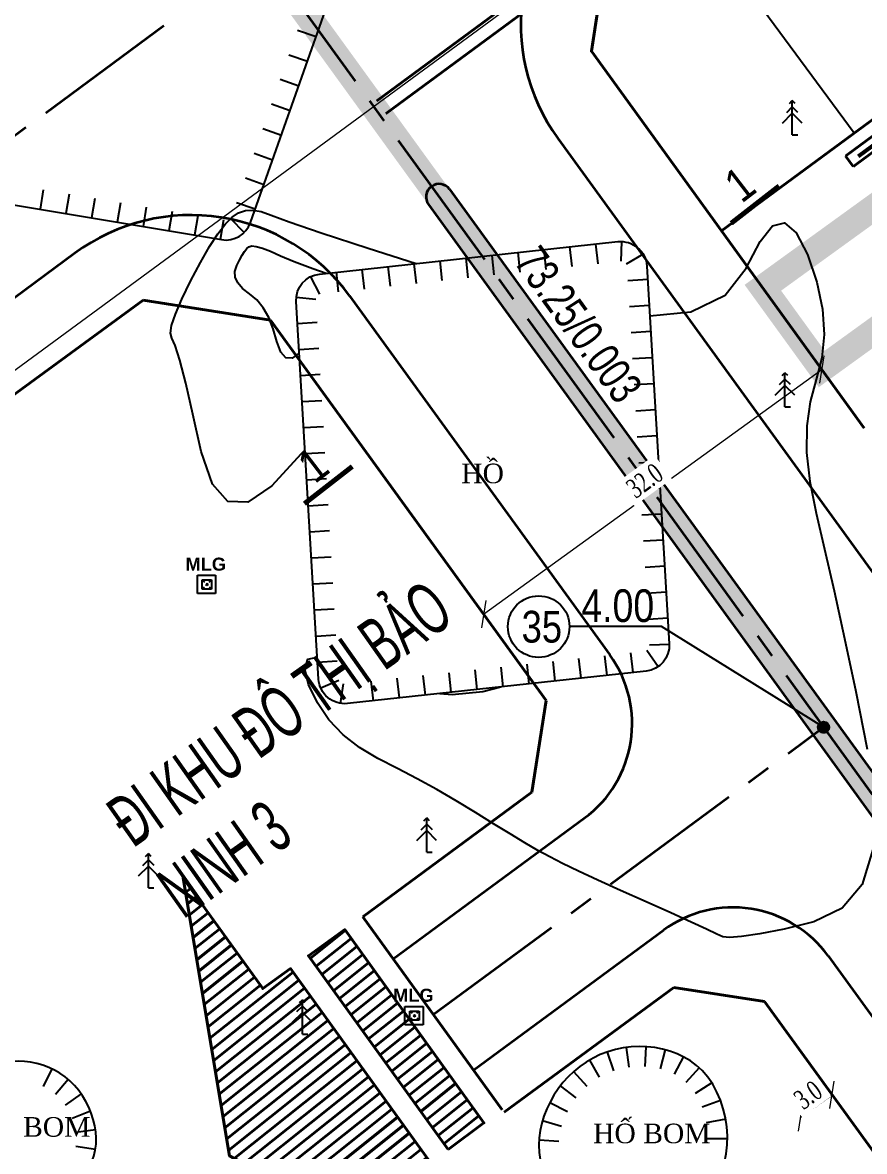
# Model space of a CAD drawing. Extents: x 22709 to 568895, y -41029 to 1932533.
# Drawn here: x 560714.5 to 560779, y 1930658.3 to 1930744.8 of the extents above; entities that cross this region are included whole.
import ezdxf

# ---------------------------------------------------------------- set-up
doc = ezdxf.new("R2010")
doc.units = ezdxf.units.MI
doc.header["$MEASUREMENT"] = 0
doc.header["$PDMODE"] = 1
for name, pattern in [('BORDER2', [0.875, 0.25, -0.125, 0.25, -0.125, 0, -0.125]), ('CENTER2', [1.125, 0.75, -0.125, 0.125, -0.125]), ('CONTINOUS', [0]), ('DASHED2', [0.375, 0.25, -0.125])]:
    doc.linetypes.add(name, pattern=pattern)
doc.layers.get('0').update_dxf_attribs({"color": 8, "linetype": 'CONTINUOUS'})
doc.layers.get('DEFPOINTS').update_dxf_attribs({"color": 8, "linetype": 'CONTINUOUS'})
for name, color, linetype, lineweight in [('1-chieu dai', 8, 'CONTINUOUS', 40), ('1-nghiktHC', 8, 'CONTINUOUS', 60), ('10-TIM', 8, 'CENTER2', 35), ('13-PLO', 8, 'CONTINUOUS', 35), ('170170170-MUI TEN', 8, 'CONTINOUS', 20), ('4-LE TRONG', 8, 'CONTINUOUS', 40), ('7-LE NGOAI', 8, 'CONTINUOUS', 35), ('7-TEXT', 8, 'CONTINUOUS', 0), ('84- CX DAI PHAN CACH', 8, 'CONTINUOUS', 50), ('D-S-DÂY ĐIỆN 1.5', 200, 'DASHED2', 40), ('EC04', 8, 'CONTINUOUS', 53), ('EC22', 8, 'CONTINUOUS', 13)]:
    doc.layers.add(name, color=color, linetype=linetype, lineweight=lineweight)
for name, color, linetype in [('1-chieurong', 8, 'CONTINUOUS'), ('1-cotTK', 8, 'CONTINUOUS'), ('1-RANH GIOI QH DX', 8, 'BORDER2'), ('1-toado', 8, 'CONTINUOUS'), ('CHU', 8, 'CONTINUOUS'), ('DIA VAT 500', 8, 'CONTINUOUS'), ('DIA VAT.MOI', 8, 'CONTINUOUS'), ('DM CON', 8, 'CONTINUOUS'), ('ho', 8, 'CONTINUOUS'), ('ho bom', 8, 'CONTINUOUS'), ('lang mo', 8, 'CONTINUOUS'), ('MATCAT', 8, 'CONTINUOUS'), ('PHI LAO', 8, 'CONTINUOUS')]:
    doc.layers.add(name, color=color, linetype=linetype)
doc.styles.add('Atext', font='VHELVEB_0.TTF')
doc.styles.add('Do doc', font='VHARIALN.TTF', dxfattribs={"width": 0.9, "oblique": 0.6})
doc.styles.add('HELV', font='VHHELS.TTF')
doc.styles.add('K1', font='VHARIALN.TTF', dxfattribs={"height": 250})
doc.styles.add('L1', font='vntimeh.shx', dxfattribs={"width": 0.7})
doc.styles.add('nha', font='VHARIALB.TTF', dxfattribs={"height": 1})
doc.styles.get("Standard").update_dxf_attribs({"font": 'vntimeh.shx'})
doc.linetypes.add('EN04M', pattern='A,4.505488999999998,-0.8899729999999998,2.289536999999999,[1,CHEO22.shx,S=0.8981279999999999,R=0,X=0,Y=0.012726],2.215951,-0.9474869999999999,["0.4KV",Standard,S=2,R=359.997854,X=0,Y=-0.8124119999999999],-8.615751,2.099565999999998,[1,CHEO22.shx,S=0.8981279999999999,R=0,X=0,Y=-0.055311],2.405923,-0.8899729999999998', length=24.85965)
doc.linetypes.add('EN22M', pattern='A,11.62018,-3.44714,5.8817,[1,CHEO22.shx,S=1.314667,R=179.926953,X=0,Y=-0.037745],6.161787,-1.831234,["22KV",Atext,S=2,R=359.924807,X=0,Y=-0.8493109999999999],-7.878594999999999,5.8817,[1,CHEO22.shx,S=1.314667,R=179.926953,X=0,Y=0.001213],6.161787,-3.44714', length=52.31126299999999)
doc.dimstyles.new('chieu rong', dxfattribs={"dimtxt": 1.5, "dimasz": 1.5, "dimexe": 1, "dimexo": 1, "dimgap": 0.3, "dimtad": 1, "dimdec": 1, "dimzin": 0, "dimdsep": 46, "dimtxsty": 'L1', "dimblk": 'OBLIQUE', "dimcen": 1, "dimclrd": 37, "dimclre": 37, "dimclrt": 7, "dimadec": 0, "dimazin": 0, "dimtfac": 1, "dimtdec": 1, "dimtofl": 0, "dimtmove": 2, "dimatfit": 3, "dimldrblk": 'ARCHTICK', "dimfxl": 1, "dimtfill": 1, "dimtolj": 1, "dimtzin": 0, "dimlwd": 5, "dimlwe": 5, "dimarcsym": 0})
pattern_1 = [(45, (0, 0), (-0.4419417382415922, 0.4419417382415923), [])]

# ---------------------------------------------------------------- blocks, each defined once
blk = doc.blocks.new('t')
at = {"layer": 'ho bom', "color": 250}
blk.add_line((0, 1.511998207308351), (0, 0), dxfattribs=at)
blk = doc.blocks.new('d')
at = {"layer": 'ho bom'}
blk.add_blockref('t', (0, -1.511998207308351), dxfattribs=at)
blk = doc.blocks.new('PL')
at = {"layer": 'PHI LAO', "color": 250, "linetype": 'Continuous'}
blk.add_line((569625.7270476056, 1929989.67176833), (569626.1474151057, 1929989.67176833), dxfattribs=at)
for points in [[(569625.5081871056, 1929992.07791383), (569625.7270476056, 1929992.29676833)], [(569625.9458991057, 1929992.07791383), (569625.7270476056, 1929992.29676833)], [(569625.7270476056, 1929989.67176833), (569625.7270476056, 1929992.29676833)], [(569624.9770476057, 1929990.57530983), (569625.7270476056, 1929991.32530533)], [(569625.3008496056, 1929991.38677683), (569625.7270476056, 1929991.81297483)], [(569626.1532366057, 1929991.38677683), (569625.7270476056, 1929991.81297483)], [(569626.4770476057, 1929990.57530983), (569625.7270476056, 1929991.32530533)]]:
    blk.add_lwpolyline(points, dxfattribs=at)
blk = doc.blocks.new('MUI TEN')
at = {"layer": '170170170-MUI TEN', "lineweight": 40}
h = blk.add_hatch(dxfattribs=at)
h.set_pattern_fill('ANSI31', color=256, scale=5, style=0)
h.set_pattern_definition(pattern_1)
h.paths.add_polyline_path([(563143.4710842487, 1934865.751921737), (563145.0593889274, 1934867.193586651), (563150.8260485828, 1934860.840367937), (563145.9128217334, 1934877.860983282), (563129.2010748747, 1934884.664938115), (563134.9677345305, 1934878.3117194), (563133.3794298519, 1934876.870054486)])
h = blk.add_hatch(dxfattribs=at)
h.set_pattern_fill('ANSI31', color=256, scale=5, style=0)
h.set_pattern_definition(pattern_1)
h.paths.add_polyline_path([(563130.291059643, 1934874.066817153), (563132.3499731153, 1934875.935642043), (563142.4416275125, 1934864.817509293), (563140.3827140399, 1934862.948684404)])
at = {"layer": '4-LE TRONG'}
blk.add_line((563129.2720762594, 1934873.121465533), (563139.3532573039, 1934862.01427196), dxfattribs=at)
at = {"layer": '4-LE TRONG', "flags": 128}
for points in [[(563129.2016664098, 1934884.664449288), (563145.9150787604, 1934877.860848941), (563150.825999745, 1934860.840558785), (563145.062276139, 1934867.191631012), (563143.4705622623, 1934865.750327874), (563133.3720304295, 1934876.876291363), (563134.9677811464, 1934878.313494015), (563129.2016664098, 1934884.664449288)], [(563132.3485286928, 1934875.954481086), (563130.3016197166, 1934874.055906255), (563140.3780772131, 1934862.944425466), (563142.4504020241, 1934864.823715299), (563132.3485286928, 1934875.954481086)]]:
    blk.add_lwpolyline(points, dxfattribs=at)
blk = doc.blocks.new('cvnfgj')
at = {"layer": '1-cotTK', "lineweight": -3}
h = blk.add_hatch(dxfattribs=at)
h.set_pattern_fill('ANSI31', scale=0.1, style=0)
h.set_pattern_definition([(45, (561075.492941, 1927460.097698), (-0.0088388347648318, 0.0088388347648318), [])])
edge = h.paths.add_edge_path()
edge.add_arc((568402.5610226087, 1930175.794068152), 0.4300330221135457, 0, 360)
at = {"layer": '1-cotTK', "color": 7, "lineweight": -3}
blk.add_circle((568402.5610226087, 1930175.794068152, -28.47411586189213), 0.4300330221135457, dxfattribs=at)
blk = doc.blocks.new('_Oblique')
at = {"color": 0, "linetype": 'ByBlock', "lineweight": -2}
blk.add_line((-0.5, -0.5), (0.5, 0.5), dxfattribs=at)
blk = doc.blocks.new('*D53')
at = {"layer": '1-chieurong', "color": 37, "lineweight": 5, "transparency": 16777216}
for p, q in [((568130.8869000741, 1930706.541603983), (568130.8868809011, 1930706.541630516)), ((568105.5521795411, 1930687.001170718), (568131.4725695885, 1930705.731094422)), ((568104.9665100267, 1930687.81168028), (568104.9664908537, 1930687.811706813))]:
    blk.add_line(p, q, dxfattribs=at)
at = {"layer": 'DEFPOINTS', "color": 0, "lineweight": -3, "transparency": 16777216}
for p in [(568131.4725695885, 1930705.731094422), (568131.4725887612, 1930705.731067888), (568105.552198714, 1930687.001144184)]:
    blk.add_point(p, dxfattribs=at)
at = {"layer": '1-chieurong', "color": 37, "lineweight": 5, "transparency": 16777216, "xscale": 1.5, "yscale": 1.5, "zscale": 1.5}
for p, rotation in [((568131.4725695885, 1930705.731094422), 35.85165752335362), ((568105.5521795411, 1930687.001170718), 215.8516575233536)]:
    blk.add_blockref('_Oblique', p, dxfattribs=dict(at, rotation=rotation))
at = {"layer": '1-chieurong', "color": 7, "lineweight": -3, "transparency": 16777216, "insert": (568117.8974014431, 1930697.21719547), "char_height": 1.5, "attachment_point": 5, "rotation": 35.85165752335362, "style": 'L1', "bg_fill": 3, "box_fill_scale": 1.25, "bg_fill_color": 9, "bg_fill_true_color": 13158600, "bg_fill_transparency": 0}
blk.add_mtext('\\A1;32.0', dxfattribs=at)
blk = doc.blocks.new('_ARCHTICK')
at = {"color": 0, "linetype": 'ByBlock', "const_width": 0.15}
blk.add_lwpolyline([(-0.5, -0.5), (0.5, 0.5)], dxfattribs=at)
blk = doc.blocks.new('*D78')
at = {"layer": '1-chieurong', "color": 37, "lineweight": 5, "transparency": 16777216}
blk.add_line((568129.8166644565, 1930648.42196845), (568132.2454942466, 1930650.182873289), dxfattribs=at)
at = {"layer": '1-chieurong', "color": 37, "lineweight": 5, "transparency": 16777216, "xscale": 1.5, "yscale": 1.5, "zscale": 1.5}
for p, rotation in [((568132.2454942466, 1930650.182873289), 35.94216199196694), ((568129.8166644565, 1930648.42196845), 215.9421619919669)]:
    blk.add_blockref('_Oblique', p, dxfattribs=dict(at, rotation=rotation))
at = {"layer": '1-chieurong', "color": 7, "lineweight": -3, "transparency": 16777216, "insert": (568130.414762658, 1930650.152511296), "char_height": 1.5, "attachment_point": 5, "rotation": 35.94216199196694, "style": 'L1', "bg_fill": 3, "box_fill_scale": 1.25, "bg_fill_color": 9, "bg_fill_true_color": 13158600, "bg_fill_transparency": 0}
blk.add_mtext('\\A1;3.0', dxfattribs=at)
at = {"layer": 'DEFPOINTS', "color": 0, "lineweight": -3, "transparency": 16777216}
for p in [(568132.2454942466, 1930650.182873289), (568132.2454942466, 1930650.182873289), (568129.8166644565, 1930648.42196845)]:
    blk.add_point(p, dxfattribs=at)
blk = doc.blocks.new('A$C5C0861BC')
at = {"layer": '1-nghiktHC', "color": 8, "linetype": 'DASHED2', "lineweight": -3, "ltscale": 10, "const_width": 0.2, "flags": 128}
for points in [[(9.459750895779962, -12.29878549834029), (316.9826826478079, 214.2242961086122), (298.641054397724, 239.1245016530411), (-8.693521114140365, 12.74016428764662)], [(8.755368808326693, -11.32722578684115), (315.3048158073056, 214.4787816009739)]]:
    blk.add_lwpolyline(points, dxfattribs=at)
at = {"layer": '1-nghiktHC', "color": 8, "lineweight": -3, "const_width": 0.2, "flags": 128}
for points in [[(84.21779785569333, 42.57587934233822), (88.75381052009334, 39.27860228021382), (109.264677368496, 11.43348440716727), (113.5409061195519, 4.010734984909504), (115.9937396379377, -3.844412104899674), (116.395553557943, -6.073431079716101), (102.2611193657344, -8.459074754475296), (98.85354286878874, -5.847770902302727), (85.79595316764471, 14.7436568793164), (44.67918786096425, -15.54317840512158)], [(116.507893225104, -7.068613847692176), (101.9983492955057, -9.517569442719832), (98.10420902857595, -6.533400638469174), (85.52568006857337, 13.3025627059651), (45.27226342253425, -16.34832521059798)], [(44.67918786096425, -15.54317840512158), (45.27226342253425, -16.34832521059798)]]:
    blk.add_lwpolyline(points, dxfattribs=at)
blk = doc.blocks.new('tmb')
at = {"layer": '84- CX DAI PHAN CACH', "lineweight": -3}
h = blk.add_hatch(dxfattribs=at)
h.set_pattern_fill('AR-SAND', color=256, scale=0.3, style=0)
h.set_pattern_definition([(37.5, (561075.492941, 1927460.097698), (-0.0188980074328825, 0.5780471307039475), [0, -0.456, 0, -0.51, 0, -0.4875]), (7.499999999999999, (561075.492941, 1927460.097698), (0.5309330115803182, 0.8466438195689221), [0, -0.2459999999999999, 0, -0.4110000000000001, 0, -0.1575]), (327.5, (561075.1239410001, 1927460.097698), (0.9342425585254485, 0.0016977160610895), [0, -0.15, 0, -0.5400000000000001, 0, -0.705]), (317.5, (561075.1239410001, 1927460.097698), (0.901837981371688, 0.2633026694802748), [0, -0.075, 0, -0.354, 0, -0.4050000000000001])])
h.paths.add_polyline_path([(568102.9531471485, 1930719.548419085, 1), (568101.3339272884, 1930718.374482525), (568233.8104361758, 1930535.648599719, 1), (568235.4296560358, 1930536.822536278)])
at = {"layer": '1-cotTK', "lineweight": -3, "ltscale": 15, "flags": 128}
blk.add_lwpolyline([(568131.5970901361, 1930678.335935354), (568119.1742311742, 1930686.041648085), (568112.132571439, 1930686.041648085)], dxfattribs=at)
at = {"layer": '1-RANH GIOI QH DX', "linetype": 'DASHED2', "ltscale": 30, "const_width": 2}
blk.add_lwpolyline([(568411.6777128491, 1930949.543419561), (568385.6006234281, 1930982.494340261), (568352.8205288406, 1931025.772742314), (568320.8601554664, 1931069.917782293), (568234.4536245456, 1931189.275610576), (567924.0263956169, 1930964.639814582), (568247.6966489343, 1930518.198907643), (568559.1923691398, 1930762.668942779), (568544.9471966891, 1930780.726555058), (568483.9316120076, 1930858.071759193), (568469.3740379518, 1930876.528842763)], close=True, dxfattribs=at)
at = {"layer": '1-RANH GIOI QH DX', "linetype": 'DASHED2', "ltscale": 30, "transparency": 16777216, "const_width": 2}
blk.add_lwpolyline([(568136.0280012118, 1930718.576731375), (568126.9491991308, 1930712.005520912), (568131.4597164288, 1930705.784129194), (568146.6685789867, 1930716.792259456)], dxfattribs=at)
at = {"layer": '1-toado'}
blk.add_circle((568109.7757036072, 1930686.041648085), 2.356867831829601, dxfattribs=at)
at = {"layer": '10-TIM', "ltscale": 15}
for p, q in [((567930.6263154594, 1930955.536493624), (568276.4156665509, 1930478.586542467)), ((568101.702238117, 1930656.315223069), (568131.5970901361, 1930678.335935354))]:
    blk.add_line(p, q, dxfattribs=at)
at = {"layer": '10-TIM', "ltscale": 15, "flags": 128}
blk.add_lwpolyline([(568031.2470372015, 1930695.390745407), (568423.17, 1930984.09)], dxfattribs=at)
at = {"layer": '13-PLO', "lineweight": -3, "flags": 128}
blk.add_lwpolyline([(568133.9353571858, 1930723.839151503), (568120.8876948308, 1930741.552381222)], dxfattribs=at)
at = {"layer": '4-LE TRONG'}
for p, q in [((568123.7885837259, 1930716.364982412), (568174.1926974561, 1930753.492929583)), ((568114.9006461502, 1930737.142288263), (568113.8097535218, 1930730.128860805)), ((568114.9006461496, 1930737.142288262), (568113.8097535211, 1930730.128860805)), ((568113.8097535213, 1930730.128860806), (568123.7885837255, 1930716.364982412)), ((568040.4954989803, 1930682.612667812), (568079.4734496288, 1930711.046420519)), ((568079.4734496288, 1930711.046420519), (568089.218255224, 1930709.53067994)), ((568089.2182552245, 1930709.53067994), (568110.3499193634, 1930680.38361064)), ((568110.3499193634, 1930680.38361064), (568109.2590267349, 1930673.370183183)), ((568109.2590267349, 1930673.370183183), (568096.294169501, 1930663.820198095)), ((568107.1414191166, 1930648.833165592), (568120.1182505821, 1930658.391970964)), ((568120.1182505821, 1930658.391970964), (568127.0788260075, 1930657.309299122)), ((568127.0788260075, 1930657.309299122), (568165.5542025196, 1930604.239911964))]:
    blk.add_line(p, q, dxfattribs=at)
blk.add_lwpolyline([(568174.1926974561, 1930753.492929583), (568184.6212797601, 1930739.335307398, -0.072257183174751), (568187.6355440959, 1930733.6924309, 0.3611437933475845), (568193.1442186118, 1930730.455068817), (568204.457088295, 1930732.301799835, 0.1188192296580885), (568197.5036286437, 1930748.824516388), (568176.9927617956, 1930776.66963426), (568170.0016499606, 1930777.729990479), (568114.9006461496, 1930737.142288262), (568113.8097535211, 1930730.128860805), (568123.788583725, 1930716.364982411)], format="xyb", close=True, dxfattribs=at)
at = {"layer": '4-LE TRONG', "flags": 128}
blk.add_lwpolyline([(568123.7885837248, 1930716.36498241), (568134.7171907956, 1930701.240854708)], dxfattribs=at)
at = {"layer": '7-LE NGOAI', "ltscale": 0.5}
for p, q in [((568111.2601573953, 1930723.423521189), (568240.5483599595, 1930545.095294182)), ((568102.9531471485, 1930719.548419085), (568235.4296560358, 1930536.822536278)), ((568101.3339272884, 1930718.374482525), (568233.8104361758, 1930535.648599719))]:
    blk.add_line(p, q, dxfattribs=at)
at = {"layer": '7-LE NGOAI'}
for p, q in [((568074.2496808877, 1930714.650620991), (568037.1085330838, 1930687.292247408)), ((568095.28996326, 1930711.377943106), (568115.2208152479, 1930683.887163387)), ((568098.6395207695, 1930660.579758636), (568113.2720059335, 1930671.35812762)), ((568104.7960678483, 1930652.073605052), (568119.3257204031, 1930662.776226972)), ((568131.9498898261, 1930660.812620241), (568224.9263426609, 1930532.56947311))]:
    blk.add_line(p, q, dxfattribs=at)
at = {"layer": '7-LE NGOAI', "ltscale": 0.5}
for centre, radius, start in [((568123.4043063447, 1930732.228045384), 15, 126.3755644959437), ((568102.1435372184, 1930718.961450805), 1.000000000091128, 35.94216198836683)]:
    blk.add_arc(centre, radius, start, 215.9421619883668, dxfattribs=at)
at = {"layer": '7-LE NGOAI'}
for centre, radius, start, end in [((568083.1458143115, 1930702.573418911), 15, 35.94216199619711, 126.3755644959437), ((568107.934325879, 1930678.604448869), 9, 306.3755644959437, 35.94216199619711), ((568124.6634004574, 1930655.529905724), 9, 35.94216199619711, 126.3755644959437)]:
    blk.add_arc(centre, radius, start, end, dxfattribs=at)
at = {"layer": 'DIA VAT 500', "linetype": 'Continuous'}
for p, q in [((568083.6279367373, 1930689.973809733), (568085.0279367374, 1930689.973809733)), ((568083.6279367373, 1930688.573809733), (568083.6279367373, 1930689.973809733)), ((568085.0279367374, 1930689.973809733), (568085.0279367374, 1930688.573809733)), ((568084.0020000001, 1930688.923), (568084.0020000001, 1930689.623)), ((568084.0020000001, 1930689.623), (568084.702, 1930689.623)), ((568084.702, 1930689.623), (568084.702, 1930688.923)), ((568085.0279367374, 1930688.573809733), (568083.6279367373, 1930688.573809733)), ((568084.702, 1930688.923), (568084.0020000001, 1930688.923)), ((568099.5339367372, 1930656.943809733), (568100.9339367372, 1930656.943809733)), ((568099.5339367372, 1930655.543809733), (568099.5339367372, 1930656.943809733)), ((568099.9079999999, 1930655.893), (568099.9079999999, 1930656.593)), ((568099.9079999999, 1930656.593), (568100.6079999999, 1930656.593)), ((568100.6079999999, 1930656.593), (568100.6079999999, 1930655.893)), ((568100.9339367372, 1930656.943809733), (568100.9339367372, 1930655.543809733)), ((568100.9339367372, 1930655.543809733), (568099.5339367372, 1930655.543809733)), ((568100.6079999999, 1930655.893), (568099.9079999999, 1930655.893))]:
    blk.add_line(p, q, dxfattribs=at)
at = {"layer": 'DIA VAT 500', "linetype": 'ByBlock'}
for p, q in [((568084.0020000001, 1930688.923), (568084.702, 1930689.623)), ((568084.0020000001, 1930689.623), (568084.702, 1930688.923)), ((568099.9079999999, 1930655.893), (568100.6079999999, 1930656.593)), ((568099.9079999999, 1930656.593), (568100.6079999999, 1930655.893))]:
    blk.add_line(p, q, dxfattribs=at)
at = {"layer": 'DM CON'}
for points, elevation in [([(568091.8737316551, 1930699.58118937), (568091.5486823465, 1930699.255721477), (568089.335992829, 1930696.839667717), (568087.4836563321, 1930695.578218142), (568085.9713160453, 1930695.618056663), (568084.7925456978, 1930696.960844862), (568083.9291425556, 1930699.46986835), (568083.278318599, 1930702.323179444), (568082.7374039576, 1930704.698479064), (568082.289024646, 1930706.456588648), (568081.9316063683, 1930707.584740457), (568081.67307729, 1930708.145503789), (568081.5625805578, 1930708.527065091), (568081.6492508095, 1930709.118043081), (568081.940956497, 1930709.984038575), (568082.4357738183, 1930711.130034442), (568083.1142912349, 1930712.520328675), (568083.8619636615, 1930713.935724583), (568084.5642435622, 1930715.156775567), (568085.2017020853, 1930716.146026967), (568085.7723145757, 1930716.898199472), (568086.2833611129, 1930717.419070689), (568086.7805488195, 1930717.748586719), (568087.3100026242, 1930717.926791447), (568087.8819327322, 1930717.960148139), (568088.5114712386, 1930717.847392586), (568089.2792041166, 1930717.574475741), (568090.6535093111, 1930717.058369263), (568093.102051996, 1930716.216403052), (568096.7004196715, 1930715.037040395), (568100.3995777448, 1930713.862362525)], 3.5), ([(568118.2904528035, 1930709.849182517), (568121.4281768777, 1930710.148858222), (568124.0650899904, 1930711.433236118), (568125.6798375929, 1930713.50798466), (568126.7311127562, 1930715.556464942), (568127.6781994662, 1930716.76199541), (568128.5992898091, 1930716.986810814), (568129.5042478767, 1930716.221004173), (568130.3740685032, 1930714.542896769), (568131.0848544316, 1930712.432325623), (568131.5125467717, 1930710.369614158), (568131.6370066816, 1930708.436494716), (568131.4614606946, 1930706.643033554), (568131.0254070382, 1930704.967898484), (568130.5626082759, 1930703.273026907), (568130.3068615497, 1930701.41993227), (568130.2979077637, 1930699.384309067), (568130.5403937432, 1930697.15881421), (568131.0224607616, 1930694.72369245), (568131.6683074868, 1930691.96775895), (568132.4017277352, 1930688.780314256), (568133.2080235997, 1930685.145007128), (568134.075217347, 1930681.074426287), (568134.9461377276, 1930676.66045787)], 3.5), ([(568135.3753927619, 1930668.957126431), (568134.5488563103, 1930666.297319286), (568133.0152987064, 1930664.46958647), (568130.8599788535, 1930663.42605313), (568128.5892791315, 1930662.872287403), (568126.709552696, 1930662.513481119), (568125.305853425, 1930662.29912058), (568124.3821502178, 1930662.220934798), (568123.8772033214, 1930662.279809725), (568123.4196048639, 1930662.48933384), (568122.6377847256, 1930662.863225548), (568121.4693653515, 1930663.403282046), (568119.9116532627, 1930664.106567811), (568118.0108643586, 1930664.953672219), (568116.0469881779, 1930665.831067523), (568114.3001588507, 1930666.62527765), (568112.8176063356, 1930667.317254263), (568111.6025746698, 1930667.906183492), (568110.6272989776, 1930668.406230342), (568109.7219450236, 1930668.903198774), (568108.7165144724, 1930669.482932312), (568107.5820915855, 1930670.159873394), (568106.3151818101, 1930670.934832754), (568104.9237326264, 1930671.798232511), (568103.4589247127, 1930672.691794612), (568101.9721175873, 1930673.557241131), (568100.4725128775, 1930674.384995116), (568098.9639597218, 1930675.175872552), (568097.4603519879, 1930675.944346664), (568096.0412034245, 1930676.776439815), (568094.7861106071, 1930677.758001338), (568093.7095482494, 1930678.902290976), (568092.818766638, 1930680.203019348), (568092.1427941952, 1930681.609189017), (568091.8485491645, 1930682.821106995), (568092.102725488, 1930683.539306549), (568092.8181191122, 1930683.690193479)], 3.5), ([(568091.4338039499, 1930706.983754183), (568090.8891505975, 1930706.614542315), (568090.3979330602, 1930706.627715968), (568090.0135824681, 1930707.064441124), (568089.7220052793, 1930707.885280624), (568089.4436420002, 1930708.852061952), (568089.0990753114, 1930709.726449784), (568088.6752007568, 1930710.467873906), (568088.172810776, 1930711.071245847), (568087.6097630584, 1930711.546609765), (568087.0924112456, 1930711.959314895), (568086.7271081673, 1930712.374856397), (568086.5317059834, 1930712.80429388), (568086.5069646228, 1930713.248490963), (568086.6395909045, 1930713.701567903), (568086.8490668769, 1930714.127383805), (568087.054844203, 1930714.489741368), (568087.2434183491, 1930714.782368416), (568087.4143103166, 1930715.003828238), (568087.5781520704, 1930715.151774062), (568087.7992127896, 1930715.213561066), (568088.1418998183, 1930715.176571477), (568088.6178062682, 1930715.038646835), (568089.2320871786, 1930714.799454139), (568090.0040727252, 1930714.459154586), (568091.044594409, 1930714.019047445), (568092.4640046224, 1930713.480539623), (568093.5058280891, 1930713.115329997)], 4), ([(568102.2132055077, 1930680.916826172), (568103.1582733155, 1930680.843945525), (568105.5096912071, 1930681.069395525), (568106.8772503249, 1930681.422239534)], 3.5)]:
    blk.add_lwpolyline(points, dxfattribs=dict(at, elevation=elevation))
at = {"layer": 'EC04', "linetype": 'EN04M', "ltscale": 0.5, "flags": 128}
blk.add_lwpolyline([(568134.2663571809, 1930722.0746694), (568174.2405262998, 1930751.602818986), (568186.9876379857, 1930731.506069868), (568190.7773198383, 1930728.624877457), (568205.9318585981, 1930731.213506628)], dxfattribs=at)
at = {"layer": 'ho', "flags": 128}
for points in [[(568061.7130655586, 1930719.669135761), (568085.4797531907, 1930715.690434141, 0.3643205239568358), (568087.6960372941, 1930716.99758638), (568097.5261592509, 1930744.860982127, 0.4824576956782016), (568095.8634236393, 1930747.513872294), (568067.9236163484, 1930750.653411407, 0.3868119752765877), (568065.7427158525, 1930749.075699203), (568060.0857135548, 1930722.051465962, 0.4261209422889623)], [(568095.1293857178, 1930680.149196933, -0.4285159311681304), (568092.9174421025, 1930682.018907802), (568091.1980201204, 1930710.951235788, -0.400054389567843), (568092.9790315268, 1930713.058244349), (568115.8516142824, 1930715.536803067, -0.4285159311675474), (568118.0635578979, 1930713.667092197), (568119.7829798796, 1930684.734764212, -0.40005438956525), (568118.0019684734, 1930682.627755651)]]:
    blk.add_lwpolyline(points, format="xyb", close=True, dxfattribs=at)
at = {"layer": 'ho bom'}
for points, knots in [([(568110.0160000001, 1930644.693), (568109.1778040315, 1930647.462863339), (568112.3189655626, 1930654.591301827), (568124.4899991595, 1930654.094446645), (568125.3074618964, 1930638.007036529), (568111.2387663812, 1930640.652303195), (568110.0160000001, 1930644.693)], [0, 0, 0, 0, 8.681730161117827, 17.59897027132703, 27.46711171494191, 40.13208287952734, 40.13208287952734, 40.13208287952734, 40.13208287952734]), ([(568064.916, 1930644.903), (568064.0474358636, 1930647.140630665), (568065.6626193892, 1930653.520597427), (568075.0499312008, 1930652.730887675), (568077.6902126261, 1930641.427139734), (568066.1474032927, 1930641.730608171), (568064.916, 1930644.903)], [0, 0, 0, 0, 7.20087160371602, 14.2177177360994, 21.27122177959638, 31.48022838341734, 31.48022838341734, 31.48022838341734, 31.48022838341734])]:
    blk.add_open_spline(points, degree=3, knots=knots, dxfattribs=at)
at = {"layer": 'MATCAT', "const_width": 0.3799999999999999}
for points in [[(568124.5233839866, 1930716.948111219), (568128.1920261476, 1930719.801587261)], [(568091.8283775834, 1930695.461350619), (568095.4970197444, 1930698.314826662)]]:
    blk.add_lwpolyline(points, dxfattribs=at)
for p in [(-1496.521611310774, 734.0473810224794, 3.374286294746105), (-1497.085215353174, 713.2008225049357), (-1524.524856013013, 679.0921771300491), (-1545.845880402252, 676.3638504936825), (-1534.053638135083, 665.1585491239093)]:
    blk.add_blockref('PL', p)
at = {"layer": '1-cotTK', "lineweight": -3}
blk.add_blockref('cvnfgj', (-270.9639324723976, 502.5418672026135, 28.47411586189213), dxfattribs=at)
at = {"layer": '170170170-MUI TEN', "ltscale": 20, "extrusion": (0.0635591470736508, -0.0880088679427182, 0.9940898721879783), "xscale": 1.22423113051472, "yscale": 1.22423113051472, "zscale": 1.22423113051472, "rotation": 137.7126336852345}
blk.add_blockref('MUI TEN', (3694707.504020934, 2513741.076050041, -133807.8212804826), dxfattribs=at)
at = {"layer": 'ho'}
for name, p, rotation in [('t', (568092.7223176897, 1930731.244534731), 70.56731204040044), ('t', (568092.0569192936, 1930729.358468726), 70.56731204040044), ('t', (568091.3915208972, 1930727.472402722), 70.56731204040044), ('t', (568090.7261225011, 1930725.586336717), 70.56731204040044), ('t', (568090.0607241048, 1930723.700270712), 70.56731204040044), ('t', (568089.3953257086, 1930721.814204707), 70.56731204040044), ('t', (568088.7299273122, 1930719.928138703), 70.56731204040044), ('t', (568071.5758187328, 1930718.018045266), 350.4964305720505), ('t', (568073.548369368, 1930717.687827167), 350.4964305720505), ('t', (568075.520920003, 1930717.357609069), 350.4964305720505), ('t', (568077.4934706377, 1930717.02739097), 350.4964305720505), ('t', (568088.064528916, 1930718.042072698), 70.56731204040044), ('t', (568079.4660212725, 1930716.697172871), 350.4964305720505), ('t', (568081.4385719075, 1930716.366954772), 350.4964305720505), ('t', (568083.4111225425, 1930716.036736673), 350.4964305720505), ('t', (568085.3836731772, 1930715.706518574), 350.4964305720505), ('t', (568087.2242198444, 1930716.248806207), 45.00141771553653), ('d', (568112.146349566, 1930715.135286707), 6.184652389522967), ('d', (568114.1347092815, 1930715.350752811), 6.184652389522967), ('d', (568116.1242313802, 1930715.547626626), 358.3625217429301), ('d', (568104.1929107045, 1930714.273422289), 6.184652389522967), ('d', (568106.1812704199, 1930714.488888393), 6.184652389522967), ('d', (568108.1696301353, 1930714.704354498), 6.184652389522967), ('d', (568110.1579898506, 1930714.919820602), 6.184652389522967), ('d', (568117.7802139189, 1930714.580515781), 301.0667422291882), ('d', (568096.2394718429, 1930713.411557871), 6.184652389522967), ('d', (568098.2278315584, 1930713.627023975), 6.184652389522967), ('d', (568100.2161912736, 1930713.84249008), 6.184652389522967), ('d', (568102.2045509891, 1930714.057956184), 6.184652389522967), ('d', (568092.2919741332, 1930712.854667908), 26.82466531388906), ('d', (568094.2511121274, 1930713.196091766), 6.184652389522967), ('d', (568118.1249162391, 1930712.634629153), 273.4010359708333), ('d', (568091.2050187648, 1930711.274759815), 84.12044482747947), ('d', (568118.2435650848, 1930710.638151643), 273.4010359708333), ('d', (568091.2974505972, 1930709.278141459), 93.40103597103575), ('d', (568118.3622139303, 1930708.641674132), 273.4010359708333), ('d', (568091.4160994429, 1930707.281663948), 93.40103597103575), ('d', (568118.480862776, 1930706.645196621), 273.4010359708333), ('d', (568091.5347482886, 1930705.285186437), 93.40103597103575), ('d', (568118.5995116218, 1930704.64871911), 273.4010359708333), ('d', (568091.6533971343, 1930703.288708926), 93.40103597103575), ('d', (568118.7181604675, 1930702.652241599), 273.4010359708333), ('d', (568091.77204598, 1930701.292231416), 93.40103597103575), ('d', (568118.8368093132, 1930700.655764088), 273.4010359708333), ('d', (568091.8906948257, 1930699.295753905), 93.40103597103575), ('d', (568118.9554581589, 1930698.659286577), 273.4010359708333), ('d', (568092.0093436714, 1930697.299276394), 93.40103597103575), ('d', (568119.0741070044, 1930696.662809067), 273.4010359708333), ('d', (568092.1279925171, 1930695.302798883), 93.40103597103575), ('d', (568119.1927558501, 1930694.666331556), 273.4010359708333), ('d', (568092.2466413626, 1930693.306321372), 93.40103597103575), ('d', (568119.3114046959, 1930692.669854045), 273.4010359708333), ('d', (568092.3652902084, 1930691.309843861), 93.40103597103575), ('d', (568119.4300535416, 1930690.673376534), 273.4010359708333), ('d', (568092.4839390542, 1930689.31336635), 93.40103597103575), ('d', (568119.5487023873, 1930688.676899023), 273.4010359708333), ('d', (568092.6025878998, 1930687.31688884), 93.40103597103575), ('d', (568119.667351233, 1930686.680421512), 273.4010359708333), ('d', (568092.7212367455, 1930685.320411329), 93.40103597103575), ('d', (568117.001342587, 1930682.519324083), 186.1846523901307), ('d', (568118.9235340627, 1930682.970770744), 214.6467959646094), ('d', (568119.7853529748, 1930684.683911052), 271.9425754782675), ('d', (568092.8398855912, 1930683.323933818), 93.40103597103575), ('d', (568109.0479037255, 1930681.657459665), 186.1846523901307), ('d', (568111.0362634409, 1930681.872925769), 186.1846523901307), ('d', (568113.0246231563, 1930682.088391874), 186.1846523901307), ('d', (568115.0129828718, 1930682.303857978), 186.1846523901307), ('d', (568101.094464864, 1930680.795595246), 186.1846523901307), ('d', (568103.0828245793, 1930681.011061351), 186.1846523901307), ('d', (568105.0711842948, 1930681.226527455), 186.1846523901307), ('d', (568107.0595440102, 1930681.44199356), 186.1846523901307), ('d', (568093.0762629532, 1930681.348241756), 113.244611571516), ('d', (568094.5852150621, 1930680.164753232), 170.5403910852419), ('d', (568097.1177454332, 1930680.364663037), 186.1846523901307), ('d', (568099.1061051486, 1930680.580129142), 186.1846523901307)]:
    blk.add_blockref(name, p, dxfattribs=dict(at, rotation=rotation))
at = {"layer": 'lang mo'}
for p, rotation in [((568116.4832310305, 1930653.794392447), 7.852287716408817), ((568117.9796176299, 1930653.858813927), 357.0123111041946), ((568119.4598334889, 1930653.632350331), 345.3982766598307), ((568113.6603192075, 1930652.835444534), 30.08326772950162), ((568115.02519625, 1930653.451623166), 18.65931185388404), ((568120.8571071842, 1930653.095882005), 332.2987954250327), ((568072.4711222016, 1930652.164770504), 334.7124669133055), ((568112.449052724, 1930651.955095013), 41.76497208085756), ((568122.0822251878, 1930652.237759283), 317.4056722824821), ((568073.7295866864, 1930651.356485889), 319.6525876249934), ((568123.0393846836, 1930651.088270888), 302.6358197456584), ((568074.7315625506, 1930650.245818065), 304.8614138240864), ((568111.4310046771, 1930650.85643739), 52.47675117631414), ((568110.629547926, 1930649.590905629), 62.83746682700661), ((568123.7056597295, 1930649.747441716), 290.5783928641343), ((568075.4389725162, 1930648.926842348), 291.6467435772354), ((568110.072775015, 1930648.200465034), 73.672993532852), ((568124.0997072943, 1930648.302277717), 280.0816482419373), ((568075.8239499696, 1930647.480782815), 277.8781532929368), ((568109.803773329, 1930646.727694873), 85.95325049106934), ((568124.2310982788, 1930646.810005377), 269.9482930493799), ((568075.8187394175, 1930645.986241669), 260.9435458768975)]:
    blk.add_blockref('d', p, dxfattribs=dict(at, rotation=rotation))
at = {"layer": '1-chieu dai', "lineweight": -3, "insert": (568112.8162811226, 1930709.196410064), "char_height": 2.5, "attachment_point": 5, "rotation": 305.9421619902413, "style": 'Do doc'}
blk.add_mtext('\\A1;73.25/0.003', dxfattribs=at)
at = {"layer": '1-cotTK', "style": 'K1'}
blk.add_text('4.00', height=2.500761599999999, dxfattribs=at).set_placement((568113.0461074181, 1930686.397989776, 28.47411586189213))
at = {"layer": '1-toado', "style": 'K1'}
blk.add_text('35', height=2.430740275199999, dxfattribs=at).set_placement((568108.4689060218, 1930684.821560906, 27.67684061775915))
at = {"layer": '7-TEXT', "insert": (568076.3864188696, 1930672.308195715), "char_height": 3.999999999999999, "width": 31.93821902782464, "attachment_point": 1, "rotation": 35.18389554338292, "style": 'HELV'}
blk.add_mtext('{\\W0.6;§I khu §¤ THÞ B¶O NINH 3}', dxfattribs=at)
at = {"layer": 'CHU', "linetype": 'Continuous', "style": 'nha'}
for p in [(568082.7175303701, 1930690.329951493), (568098.62353037, 1930657.299951493)]:
    blk.add_text('mlg', height=1, dxfattribs=at).set_placement(p)
at = {"layer": 'DIA VAT.MOI'}
for s, p in [('hå', (568103.8426116977, 1930697.03193193)), ('hè bom', (568066.4370042703, 1930646.963344797))]:
    blk.add_text(s, height=1.5, dxfattribs=at).set_placement(p)
at = {"layer": 'ho bom'}
blk.add_text('hè bom', height=1.5, dxfattribs=at).set_placement((568113.9435659527, 1930646.46457639))
at = {"layer": 'MATCAT', "style": 'K1'}
for p in [(568125.3152265038, 1930718.422825182), (568092.6202201007, 1930696.936064583)]:
    blk.add_text('1', height=2.559999999999998, rotation=37.52902696177545, dxfattribs=at).set_placement(p)
at = {"layer": '1-chieurong', "lineweight": -3}
for p1, p2, distance, picture, middle in [((568105.5521987139, 1930687.001144184), (568131.4725887612, 1930705.731067887), 3.273686874740705e-05, '*D53', (568117.8974014431, 1930697.21719547)), ((568129.8166644565, 1930648.42196845), (568132.2454942466, 1930650.182873289), 0, '*D78', (568130.414762658, 1930650.152511296))]:
    dim = blk.add_aligned_dim(p1=p1, p2=p2, distance=distance, dimstyle='chieu rong', dxfattribs=at)
    dim.commit()
    dim.dimension.update_dxf_attribs({"geometry": picture, "text_midpoint": middle})
at = {"layer": 'EC22', "linetype": 'EN22M', "ltscale": 0.6, "flags": 128}
blk.add_lwpolyline([(568049.0066027192, 1930690.554269133), (568243.4967265448, 1930833.483492757), (568250.0844271627, 1930837.933663554), (568353.0414649495, 1930697.920550626)], dxfattribs=at)
at = {"lineweight": -3}
blk.add_blockref('A$C5C0861BC', (568088.601858194, 1930737.639594389), dxfattribs=at)

msp = doc.modelspace()

# ---------------------------------------------------------------- block references
at = {"layer": 'D-S-DÂY ĐIỆN 1.5', "lineweight": -3}
msp.add_blockref('tmb', (-7355.760313335806, 12.49572569946758), dxfattribs=at)

doc.saveas('drawing.dxf')
